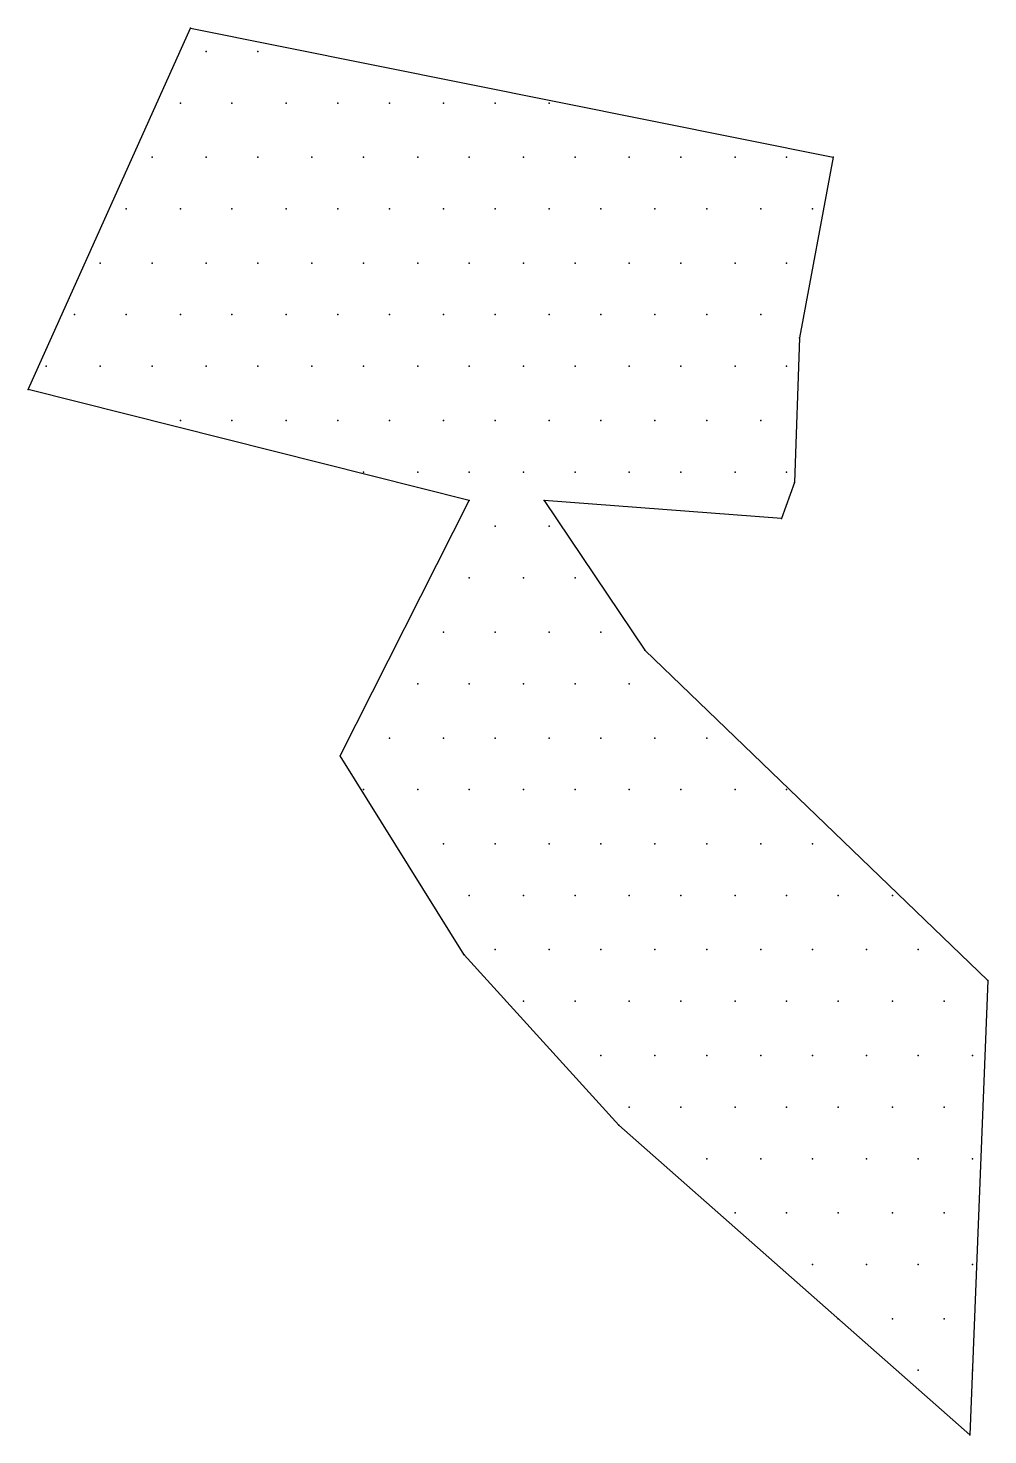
# Model space of a CAD drawing. Extents: x 199580 to 199930, y 645370 to 645670.
# Drawn here: x 199652.08 to 199652.865, y 645637.717 to 645638.868 of the extents above; entities that cross this region are included whole.
import ezdxf

# ---------------------------------------------------------------- set-up
doc = ezdxf.new("R2010")
doc.units = 0
doc.header["$LTSCALE"] = 0.2
doc.layers.add('KOTERET', color=1, linetype='Continuous')

msp = doc.modelspace()

# ---------------------------------------------------------------- linework, layer by layer
at = {"layer": 'KOTERET', "color": 2, "linetype": 'Continuous'}
for points in [[(199652.0796, 645638.572), (199652.2126, 645638.8675)], [(199652.2126, 645638.8675), (199652.7383, 645638.762)], [(199652.2253, 645638.8485), (199652.2253, 645638.8485)], [(199652.2675, 645638.8485), (199652.2675, 645638.8485)], [(199652.2042, 645638.8063), (199652.2042, 645638.8063)], [(199652.2464, 645638.8063), (199652.2464, 645638.8063)], [(199652.2907, 645638.8063), (199652.2907, 645638.8063)], [(199652.333, 645638.8063), (199652.333, 645638.8063)], [(199652.3752, 645638.8063), (199652.3752, 645638.8063)], [(199652.4195, 645638.8063), (199652.4195, 645638.8063)], [(199652.4618, 645638.8063), (199652.4618, 645638.8063)], [(199652.5061, 645638.8063), (199652.5061, 645638.8063)], [(199652.181, 645638.762), (199652.181, 645638.762)], [(199652.2253, 645638.762), (199652.2253, 645638.762)], [(199652.2675, 645638.762), (199652.2675, 645638.762)], [(199652.3119, 645638.762), (199652.3119, 645638.762)], [(199652.3541, 645638.762), (199652.3541, 645638.762)], [(199652.3984, 645638.762), (199652.3984, 645638.762)], [(199652.4406, 645638.762), (199652.4406, 645638.762)], [(199652.485, 645638.762), (199652.485, 645638.762)], [(199652.5272, 645638.762), (199652.5272, 645638.762)], [(199652.5715, 645638.762), (199652.5715, 645638.762)], [(199652.6138, 645638.762), (199652.6138, 645638.762)], [(199652.6581, 645638.762), (199652.6581, 645638.762)], [(199652.7003, 645638.762), (199652.7003, 645638.762)], [(199652.7383, 645638.762), (199652.7109, 645638.6142)], [(199652.1598, 645638.7197), (199652.1598, 645638.7197)], [(199652.2042, 645638.7197), (199652.2042, 645638.7197)], [(199652.2464, 645638.7197), (199652.2464, 645638.7197)], [(199652.2907, 645638.7197), (199652.2907, 645638.7197)], [(199652.333, 645638.7197), (199652.333, 645638.7197)], [(199652.3752, 645638.7197), (199652.3752, 645638.7197)], [(199652.4195, 645638.7197), (199652.4195, 645638.7197)], [(199652.4618, 645638.7197), (199652.4618, 645638.7197)], [(199652.5061, 645638.7197), (199652.5061, 645638.7197)], [(199652.5483, 645638.7197), (199652.5483, 645638.7197)], [(199652.5926, 645638.7197), (199652.5926, 645638.7197)], [(199652.6349, 645638.7197), (199652.6349, 645638.7197)], [(199652.6792, 645638.7197), (199652.6792, 645638.7197)], [(199652.7214, 645638.7197), (199652.7214, 645638.7197)], [(199652.1387, 645638.6754), (199652.1387, 645638.6754)], [(199652.181, 645638.6754), (199652.181, 645638.6754)], [(199652.2253, 645638.6754), (199652.2253, 645638.6754)], [(199652.2675, 645638.6754), (199652.2675, 645638.6754)], [(199652.3119, 645638.6754), (199652.3119, 645638.6754)], [(199652.3541, 645638.6754), (199652.3541, 645638.6754)], [(199652.3984, 645638.6754), (199652.3984, 645638.6754)], [(199652.4406, 645638.6754), (199652.4406, 645638.6754)], [(199652.485, 645638.6754), (199652.485, 645638.6754)], [(199652.5272, 645638.6754), (199652.5272, 645638.6754)], [(199652.5715, 645638.6754), (199652.5715, 645638.6754)], [(199652.6138, 645638.6754), (199652.6138, 645638.6754)], [(199652.6581, 645638.6754), (199652.6581, 645638.6754)], [(199652.7003, 645638.6754), (199652.7003, 645638.6754)], [(199652.1176, 645638.6332), (199652.1176, 645638.6332)], [(199652.1598, 645638.6332), (199652.1598, 645638.6332)], [(199652.2042, 645638.6332), (199652.2042, 645638.6332)], [(199652.2464, 645638.6332), (199652.2464, 645638.6332)], [(199652.2907, 645638.6332), (199652.2907, 645638.6332)], [(199652.333, 645638.6332), (199652.333, 645638.6332)], [(199652.3752, 645638.6332), (199652.3752, 645638.6332)], [(199652.4195, 645638.6332), (199652.4195, 645638.6332)], [(199652.4618, 645638.6332), (199652.4618, 645638.6332)], [(199652.5061, 645638.6332), (199652.5061, 645638.6332)], [(199652.5483, 645638.6332), (199652.5483, 645638.6332)], [(199652.5926, 645638.6332), (199652.5926, 645638.6332)], [(199652.6349, 645638.6332), (199652.6349, 645638.6332)], [(199652.6792, 645638.6332), (199652.6792, 645638.6332)], [(199652.7109, 645638.6142), (199652.7067, 645638.496)], [(199652.0944, 645638.591), (199652.0944, 645638.591)], [(199652.1387, 645638.591), (199652.1387, 645638.591)], [(199652.181, 645638.591), (199652.181, 645638.591)], [(199652.2253, 645638.591), (199652.2253, 645638.591)], [(199652.2675, 645638.591), (199652.2675, 645638.591)], [(199652.3119, 645638.591), (199652.3119, 645638.591)], [(199652.3541, 645638.591), (199652.3541, 645638.591)], [(199652.3984, 645638.591), (199652.3984, 645638.591)], [(199652.4406, 645638.591), (199652.4406, 645638.591)], [(199652.485, 645638.591), (199652.485, 645638.591)], [(199652.5272, 645638.591), (199652.5272, 645638.591)], [(199652.5715, 645638.591), (199652.5715, 645638.591)], [(199652.6138, 645638.591), (199652.6138, 645638.591)], [(199652.6581, 645638.591), (199652.6581, 645638.591)], [(199652.7003, 645638.591), (199652.7003, 645638.591)], [(199652.4406, 645638.4812), (199652.0796, 645638.572)], [(199652.2042, 645638.5466), (199652.2042, 645638.5466)], [(199652.2464, 645638.5466), (199652.2464, 645638.5466)], [(199652.2907, 645638.5466), (199652.2907, 645638.5466)], [(199652.333, 645638.5466), (199652.333, 645638.5466)], [(199652.3752, 645638.5466), (199652.3752, 645638.5466)], [(199652.4195, 645638.5466), (199652.4195, 645638.5466)], [(199652.4618, 645638.5466), (199652.4618, 645638.5466)], [(199652.5061, 645638.5466), (199652.5061, 645638.5466)], [(199652.5483, 645638.5466), (199652.5483, 645638.5466)], [(199652.5926, 645638.5466), (199652.5926, 645638.5466)], [(199652.6349, 645638.5466), (199652.6349, 645638.5466)], [(199652.6792, 645638.5466), (199652.6792, 645638.5466)], [(199652.3541, 645638.5044), (199652.3541, 645638.5044)], [(199652.3984, 645638.5044), (199652.3984, 645638.5044)], [(199652.4406, 645638.5044), (199652.4406, 645638.5044)], [(199652.485, 645638.5044), (199652.485, 645638.5044)], [(199652.5272, 645638.5044), (199652.5272, 645638.5044)], [(199652.5715, 645638.5044), (199652.5715, 645638.5044)], [(199652.6138, 645638.5044), (199652.6138, 645638.5044)], [(199652.6581, 645638.5044), (199652.6581, 645638.5044)], [(199652.7003, 645638.5044), (199652.7003, 645638.5044)], [(199652.7067, 645638.496), (199652.6961, 645638.4664)], [(199652.3351, 645638.2722), (199652.4406, 645638.4812)], [(199652.5019, 645638.4812), (199652.5842, 645638.3587)], [(199652.6961, 645638.4664), (199652.5019, 645638.4812)], [(199652.4618, 645638.4601), (199652.4618, 645638.4601)], [(199652.5061, 645638.4601), (199652.5061, 645638.4601)], [(199652.4406, 645638.4178), (199652.4406, 645638.4178)], [(199652.485, 645638.4178), (199652.485, 645638.4178)], [(199652.5272, 645638.4178), (199652.5272, 645638.4178)], [(199652.4195, 645638.3735), (199652.4195, 645638.3735)], [(199652.4618, 645638.3735), (199652.4618, 645638.3735)], [(199652.5061, 645638.3735), (199652.5061, 645638.3735)], [(199652.5483, 645638.3735), (199652.5483, 645638.3735)], [(199652.5842, 645638.3587), (199652.865, 645638.0885)], [(199652.3984, 645638.3313), (199652.3984, 645638.3313)], [(199652.4406, 645638.3313), (199652.4406, 645638.3313)], [(199652.485, 645638.3313), (199652.485, 645638.3313)], [(199652.5272, 645638.3313), (199652.5272, 645638.3313)], [(199652.5715, 645638.3313), (199652.5715, 645638.3313)], [(199652.3752, 645638.2869), (199652.3752, 645638.2869)], [(199652.4195, 645638.2869), (199652.4195, 645638.2869)], [(199652.4618, 645638.2869), (199652.4618, 645638.2869)], [(199652.5061, 645638.2869), (199652.5061, 645638.2869)], [(199652.5483, 645638.2869), (199652.5483, 645638.2869)], [(199652.5926, 645638.2869), (199652.5926, 645638.2869)], [(199652.6349, 645638.2869), (199652.6349, 645638.2869)], [(199652.4364, 645638.1096), (199652.3351, 645638.2722)], [(199652.3541, 645638.2447), (199652.3541, 645638.2447)], [(199652.3984, 645638.2447), (199652.3984, 645638.2447)], [(199652.4406, 645638.2447), (199652.4406, 645638.2447)], [(199652.485, 645638.2447), (199652.485, 645638.2447)], [(199652.5272, 645638.2447), (199652.5272, 645638.2447)], [(199652.5715, 645638.2447), (199652.5715, 645638.2447)], [(199652.6138, 645638.2447), (199652.6138, 645638.2447)], [(199652.6581, 645638.2447), (199652.6581, 645638.2447)], [(199652.7003, 645638.2447), (199652.7003, 645638.2447)], [(199652.4195, 645638.2004), (199652.4195, 645638.2004)], [(199652.4618, 645638.2004), (199652.4618, 645638.2004)], [(199652.5061, 645638.2004), (199652.5061, 645638.2004)], [(199652.5483, 645638.2004), (199652.5483, 645638.2004)], [(199652.5926, 645638.2004), (199652.5926, 645638.2004)], [(199652.6349, 645638.2004), (199652.6349, 645638.2004)], [(199652.6792, 645638.2004), (199652.6792, 645638.2004)], [(199652.7214, 645638.2004), (199652.7214, 645638.2004)], [(199652.4406, 645638.1582), (199652.4406, 645638.1582)], [(199652.485, 645638.1582), (199652.485, 645638.1582)], [(199652.5272, 645638.1582), (199652.5272, 645638.1582)], [(199652.5715, 645638.1582), (199652.5715, 645638.1582)], [(199652.6138, 645638.1582), (199652.6138, 645638.1582)], [(199652.6581, 645638.1582), (199652.6581, 645638.1582)], [(199652.7003, 645638.1582), (199652.7003, 645638.1582)], [(199652.7425, 645638.1582), (199652.7425, 645638.1582)], [(199652.7869, 645638.1582), (199652.7869, 645638.1582)], [(199652.5631, 645637.9703), (199652.4364, 645638.1096)], [(199652.4618, 645638.1138), (199652.4618, 645638.1138)], [(199652.5061, 645638.1138), (199652.5061, 645638.1138)], [(199652.5483, 645638.1138), (199652.5483, 645638.1138)], [(199652.5926, 645638.1138), (199652.5926, 645638.1138)], [(199652.6349, 645638.1138), (199652.6349, 645638.1138)], [(199652.6792, 645638.1138), (199652.6792, 645638.1138)], [(199652.7214, 645638.1138), (199652.7214, 645638.1138)], [(199652.7658, 645638.1138), (199652.7658, 645638.1138)], [(199652.808, 645638.1138), (199652.808, 645638.1138)], [(199652.865, 645638.0885), (199652.8502, 645637.7169)], [(199652.485, 645638.0716), (199652.485, 645638.0716)], [(199652.5272, 645638.0716), (199652.5272, 645638.0716)], [(199652.5715, 645638.0716), (199652.5715, 645638.0716)], [(199652.6138, 645638.0716), (199652.6138, 645638.0716)], [(199652.6581, 645638.0716), (199652.6581, 645638.0716)], [(199652.7003, 645638.0716), (199652.7003, 645638.0716)], [(199652.7425, 645638.0716), (199652.7425, 645638.0716)], [(199652.7869, 645638.0716), (199652.7869, 645638.0716)], [(199652.8291, 645638.0716), (199652.8291, 645638.0716)], [(199652.5483, 645638.0273), (199652.5483, 645638.0273)], [(199652.5926, 645638.0273), (199652.5926, 645638.0273)], [(199652.6349, 645638.0273), (199652.6349, 645638.0273)], [(199652.6792, 645638.0273), (199652.6792, 645638.0273)], [(199652.7214, 645638.0273), (199652.7214, 645638.0273)], [(199652.7658, 645638.0273), (199652.7658, 645638.0273)], [(199652.808, 645638.0273), (199652.808, 645638.0273)], [(199652.8523, 645638.0273), (199652.8523, 645638.0273)], [(199652.5715, 645637.985), (199652.5715, 645637.985)], [(199652.6138, 645637.985), (199652.6138, 645637.985)], [(199652.6581, 645637.985), (199652.6581, 645637.985)], [(199652.7003, 645637.985), (199652.7003, 645637.985)], [(199652.7425, 645637.985), (199652.7425, 645637.985)], [(199652.7869, 645637.985), (199652.7869, 645637.985)], [(199652.8291, 645637.985), (199652.8291, 645637.985)], [(199652.8502, 645637.7169), (199652.5631, 645637.9703)], [(199652.6349, 645637.9428), (199652.6349, 645637.9428)], [(199652.6792, 645637.9428), (199652.6792, 645637.9428)], [(199652.7214, 645637.9428), (199652.7214, 645637.9428)], [(199652.7658, 645637.9428), (199652.7658, 645637.9428)], [(199652.808, 645637.9428), (199652.808, 645637.9428)], [(199652.8523, 645637.9428), (199652.8523, 645637.9428)], [(199652.6581, 645637.8985), (199652.6581, 645637.8985)], [(199652.7003, 645637.8985), (199652.7003, 645637.8985)], [(199652.7425, 645637.8985), (199652.7425, 645637.8985)], [(199652.7869, 645637.8985), (199652.7869, 645637.8985)], [(199652.8291, 645637.8985), (199652.8291, 645637.8985)], [(199652.7214, 645637.8562), (199652.7214, 645637.8562)], [(199652.7658, 645637.8562), (199652.7658, 645637.8562)], [(199652.808, 645637.8562), (199652.808, 645637.8562)], [(199652.8523, 645637.8562), (199652.8523, 645637.8562)], [(199652.7425, 645637.8119), (199652.7425, 645637.8119)], [(199652.7869, 645637.8119), (199652.7869, 645637.8119)], [(199652.8291, 645637.8119), (199652.8291, 645637.8119)], [(199652.808, 645637.7697), (199652.808, 645637.7697)], [(199652.8523, 645637.7697), (199652.8523, 645637.7697)]]:
    msp.add_lwpolyline(points, dxfattribs=at)
at = {"layer": 'KOTERET', "color": 1}
for p in [(199652.2126, 645638.8675), (199652.2126, 645638.8675), (199652.2253, 645638.8485), (199652.2253, 645638.8485), (199652.2675, 645638.8485), (199652.2675, 645638.8485), (199652.2042, 645638.8063), (199652.2042, 645638.8063), (199652.2464, 645638.8063), (199652.2464, 645638.8063), (199652.2907, 645638.8063), (199652.2907, 645638.8063), (199652.333, 645638.8063), (199652.333, 645638.8063), (199652.3752, 645638.8063), (199652.3752, 645638.8063), (199652.4195, 645638.8063), (199652.4195, 645638.8063), (199652.4618, 645638.8063), (199652.4618, 645638.8063), (199652.5061, 645638.8063), (199652.5061, 645638.8063), (199652.181, 645638.762), (199652.181, 645638.762), (199652.2253, 645638.762), (199652.2253, 645638.762), (199652.2675, 645638.762), (199652.2675, 645638.762), (199652.3119, 645638.762), (199652.3119, 645638.762), (199652.3541, 645638.762), (199652.3541, 645638.762), (199652.3984, 645638.762), (199652.3984, 645638.762), (199652.4406, 645638.762), (199652.4406, 645638.762), (199652.485, 645638.762), (199652.485, 645638.762), (199652.5272, 645638.762), (199652.5272, 645638.762), (199652.5715, 645638.762), (199652.5715, 645638.762), (199652.6138, 645638.762), (199652.6138, 645638.762), (199652.6581, 645638.762), (199652.6581, 645638.762), (199652.7003, 645638.762), (199652.7003, 645638.762), (199652.7383, 645638.762), (199652.7383, 645638.762), (199652.1598, 645638.7197), (199652.1598, 645638.7197), (199652.2042, 645638.7197), (199652.2042, 645638.7197), (199652.2464, 645638.7197), (199652.2464, 645638.7197), (199652.2907, 645638.7197), (199652.2907, 645638.7197), (199652.333, 645638.7197), (199652.333, 645638.7197), (199652.3752, 645638.7197), (199652.3752, 645638.7197), (199652.4195, 645638.7197), (199652.4195, 645638.7197), (199652.4618, 645638.7197), (199652.4618, 645638.7197), (199652.5061, 645638.7197), (199652.5061, 645638.7197), (199652.5483, 645638.7197), (199652.5483, 645638.7197), (199652.5926, 645638.7197), (199652.5926, 645638.7197), (199652.6349, 645638.7197), (199652.6349, 645638.7197), (199652.6792, 645638.7197), (199652.6792, 645638.7197), (199652.7214, 645638.7197), (199652.7214, 645638.7197), (199652.1387, 645638.6754), (199652.1387, 645638.6754), (199652.181, 645638.6754), (199652.181, 645638.6754), (199652.2253, 645638.6754), (199652.2253, 645638.6754), (199652.2675, 645638.6754), (199652.2675, 645638.6754), (199652.3119, 645638.6754), (199652.3119, 645638.6754), (199652.3541, 645638.6754), (199652.3541, 645638.6754), (199652.3984, 645638.6754), (199652.3984, 645638.6754), (199652.4406, 645638.6754), (199652.4406, 645638.6754), (199652.485, 645638.6754), (199652.485, 645638.6754), (199652.5272, 645638.6754), (199652.5272, 645638.6754), (199652.5715, 645638.6754), (199652.5715, 645638.6754), (199652.6138, 645638.6754), (199652.6138, 645638.6754), (199652.6581, 645638.6754), (199652.6581, 645638.6754), (199652.7003, 645638.6754), (199652.7003, 645638.6754), (199652.1176, 645638.6332), (199652.1176, 645638.6332), (199652.1598, 645638.6332), (199652.1598, 645638.6332), (199652.2042, 645638.6332), (199652.2042, 645638.6332), (199652.2464, 645638.6332), (199652.2464, 645638.6332), (199652.2907, 645638.6332), (199652.2907, 645638.6332), (199652.333, 645638.6332), (199652.333, 645638.6332), (199652.3752, 645638.6332), (199652.3752, 645638.6332), (199652.4195, 645638.6332), (199652.4195, 645638.6332), (199652.4618, 645638.6332), (199652.4618, 645638.6332), (199652.5061, 645638.6332), (199652.5061, 645638.6332), (199652.5483, 645638.6332), (199652.5483, 645638.6332), (199652.5926, 645638.6332), (199652.5926, 645638.6332), (199652.6349, 645638.6332), (199652.6349, 645638.6332), (199652.6792, 645638.6332), (199652.6792, 645638.6332), (199652.7109, 645638.6142), (199652.7109, 645638.6142), (199652.0944, 645638.591), (199652.0944, 645638.591), (199652.1387, 645638.591), (199652.1387, 645638.591), (199652.181, 645638.591), (199652.181, 645638.591), (199652.2253, 645638.591), (199652.2253, 645638.591), (199652.2675, 645638.591), (199652.2675, 645638.591), (199652.3119, 645638.591), (199652.3119, 645638.591), (199652.3541, 645638.591), (199652.3541, 645638.591), (199652.3984, 645638.591), (199652.3984, 645638.591), (199652.4406, 645638.591), (199652.4406, 645638.591), (199652.485, 645638.591), (199652.485, 645638.591), (199652.5272, 645638.591), (199652.5272, 645638.591), (199652.5715, 645638.591), (199652.5715, 645638.591), (199652.6138, 645638.591), (199652.6138, 645638.591), (199652.6581, 645638.591), (199652.6581, 645638.591), (199652.7003, 645638.591), (199652.7003, 645638.591), (199652.0796, 645638.572), (199652.0796, 645638.572), (199652.2042, 645638.5466), (199652.2042, 645638.5466), (199652.2464, 645638.5466), (199652.2464, 645638.5466), (199652.2907, 645638.5466), (199652.2907, 645638.5466), (199652.333, 645638.5466), (199652.333, 645638.5466), (199652.3752, 645638.5466), (199652.3752, 645638.5466), (199652.4195, 645638.5466), (199652.4195, 645638.5466), (199652.4618, 645638.5466), (199652.4618, 645638.5466), (199652.5061, 645638.5466), (199652.5061, 645638.5466), (199652.5483, 645638.5466), (199652.5483, 645638.5466), (199652.5926, 645638.5466), (199652.5926, 645638.5466), (199652.6349, 645638.5466), (199652.6349, 645638.5466), (199652.6792, 645638.5466), (199652.6792, 645638.5466), (199652.3541, 645638.5044), (199652.3541, 645638.5044), (199652.3984, 645638.5044), (199652.3984, 645638.5044), (199652.4406, 645638.5044), (199652.4406, 645638.5044), (199652.485, 645638.5044), (199652.485, 645638.5044), (199652.5272, 645638.5044), (199652.5272, 645638.5044), (199652.5715, 645638.5044), (199652.5715, 645638.5044), (199652.6138, 645638.5044), (199652.6138, 645638.5044), (199652.6581, 645638.5044), (199652.6581, 645638.5044), (199652.7003, 645638.5044), (199652.7003, 645638.5044), (199652.7067, 645638.496), (199652.7067, 645638.496), (199652.4406, 645638.4812), (199652.4406, 645638.4812), (199652.5019, 645638.4812), (199652.5019, 645638.4812), (199652.6961, 645638.4664), (199652.6961, 645638.4664), (199652.4618, 645638.4601), (199652.4618, 645638.4601), (199652.5061, 645638.4601), (199652.5061, 645638.4601), (199652.4406, 645638.4178), (199652.4406, 645638.4178), (199652.485, 645638.4178), (199652.485, 645638.4178), (199652.5272, 645638.4178), (199652.5272, 645638.4178), (199652.4195, 645638.3735), (199652.4195, 645638.3735), (199652.4618, 645638.3735), (199652.4618, 645638.3735), (199652.5061, 645638.3735), (199652.5061, 645638.3735), (199652.5483, 645638.3735), (199652.5483, 645638.3735), (199652.5842, 645638.3587), (199652.5842, 645638.3587), (199652.3984, 645638.3313), (199652.3984, 645638.3313), (199652.4406, 645638.3313), (199652.4406, 645638.3313), (199652.485, 645638.3313), (199652.485, 645638.3313), (199652.5272, 645638.3313), (199652.5272, 645638.3313), (199652.5715, 645638.3313), (199652.5715, 645638.3313), (199652.3752, 645638.2869), (199652.3752, 645638.2869), (199652.4195, 645638.2869), (199652.4195, 645638.2869), (199652.4618, 645638.2869), (199652.4618, 645638.2869), (199652.5061, 645638.2869), (199652.5061, 645638.2869), (199652.5483, 645638.2869), (199652.5483, 645638.2869), (199652.5926, 645638.2869), (199652.5926, 645638.2869), (199652.6349, 645638.2869), (199652.6349, 645638.2869), (199652.3351, 645638.2722), (199652.3351, 645638.2722), (199652.3541, 645638.2447), (199652.3541, 645638.2447), (199652.3984, 645638.2447), (199652.3984, 645638.2447), (199652.4406, 645638.2447), (199652.4406, 645638.2447), (199652.485, 645638.2447), (199652.485, 645638.2447), (199652.5272, 645638.2447), (199652.5272, 645638.2447), (199652.5715, 645638.2447), (199652.5715, 645638.2447), (199652.6138, 645638.2447), (199652.6138, 645638.2447), (199652.6581, 645638.2447), (199652.6581, 645638.2447), (199652.7003, 645638.2447), (199652.7003, 645638.2447), (199652.4195, 645638.2004), (199652.4195, 645638.2004), (199652.4618, 645638.2004), (199652.4618, 645638.2004), (199652.5061, 645638.2004), (199652.5061, 645638.2004), (199652.5483, 645638.2004), (199652.5483, 645638.2004), (199652.5926, 645638.2004), (199652.5926, 645638.2004), (199652.6349, 645638.2004), (199652.6349, 645638.2004), (199652.6792, 645638.2004), (199652.6792, 645638.2004), (199652.7214, 645638.2004), (199652.7214, 645638.2004), (199652.4406, 645638.1582), (199652.4406, 645638.1582), (199652.485, 645638.1582), (199652.485, 645638.1582), (199652.5272, 645638.1582), (199652.5272, 645638.1582), (199652.5715, 645638.1582), (199652.5715, 645638.1582), (199652.6138, 645638.1582), (199652.6138, 645638.1582), (199652.6581, 645638.1582), (199652.6581, 645638.1582), (199652.7003, 645638.1582), (199652.7003, 645638.1582), (199652.7425, 645638.1582), (199652.7425, 645638.1582), (199652.7869, 645638.1582), (199652.7869, 645638.1582), (199652.4364, 645638.1096), (199652.4364, 645638.1096), (199652.4618, 645638.1138), (199652.4618, 645638.1138), (199652.5061, 645638.1138), (199652.5061, 645638.1138), (199652.5483, 645638.1138), (199652.5483, 645638.1138), (199652.5926, 645638.1138), (199652.5926, 645638.1138), (199652.6349, 645638.1138), (199652.6349, 645638.1138), (199652.6792, 645638.1138), (199652.6792, 645638.1138), (199652.7214, 645638.1138), (199652.7214, 645638.1138), (199652.7658, 645638.1138), (199652.7658, 645638.1138), (199652.808, 645638.1138), (199652.808, 645638.1138), (199652.865, 645638.0885), (199652.865, 645638.0885), (199652.485, 645638.0716), (199652.485, 645638.0716), (199652.5272, 645638.0716), (199652.5272, 645638.0716), (199652.5715, 645638.0716), (199652.5715, 645638.0716), (199652.6138, 645638.0716), (199652.6138, 645638.0716), (199652.6581, 645638.0716), (199652.6581, 645638.0716), (199652.7003, 645638.0716), (199652.7003, 645638.0716), (199652.7425, 645638.0716), (199652.7425, 645638.0716), (199652.7869, 645638.0716), (199652.7869, 645638.0716), (199652.8291, 645638.0716), (199652.8291, 645638.0716), (199652.5483, 645638.0273), (199652.5483, 645638.0273), (199652.5926, 645638.0273), (199652.5926, 645638.0273), (199652.6349, 645638.0273), (199652.6349, 645638.0273), (199652.6792, 645638.0273), (199652.6792, 645638.0273), (199652.7214, 645638.0273), (199652.7214, 645638.0273), (199652.7658, 645638.0273), (199652.7658, 645638.0273), (199652.808, 645638.0273), (199652.808, 645638.0273), (199652.8523, 645638.0273), (199652.8523, 645638.0273), (199652.5715, 645637.985), (199652.5715, 645637.985), (199652.6138, 645637.985), (199652.6138, 645637.985), (199652.6581, 645637.985), (199652.6581, 645637.985), (199652.7003, 645637.985), (199652.7003, 645637.985), (199652.7425, 645637.985), (199652.7425, 645637.985), (199652.7869, 645637.985), (199652.7869, 645637.985), (199652.8291, 645637.985), (199652.8291, 645637.985), (199652.5631, 645637.9703), (199652.5631, 645637.9703), (199652.6349, 645637.9428), (199652.6349, 645637.9428), (199652.6792, 645637.9428), (199652.6792, 645637.9428), (199652.7214, 645637.9428), (199652.7214, 645637.9428), (199652.7658, 645637.9428), (199652.7658, 645637.9428), (199652.808, 645637.9428), (199652.808, 645637.9428), (199652.8523, 645637.9428), (199652.8523, 645637.9428), (199652.6581, 645637.8985), (199652.6581, 645637.8985), (199652.7003, 645637.8985), (199652.7003, 645637.8985), (199652.7425, 645637.8985), (199652.7425, 645637.8985), (199652.7869, 645637.8985), (199652.7869, 645637.8985), (199652.8291, 645637.8985), (199652.8291, 645637.8985), (199652.7214, 645637.8562), (199652.7214, 645637.8562), (199652.7658, 645637.8562), (199652.7658, 645637.8562), (199652.808, 645637.8562), (199652.808, 645637.8562), (199652.8523, 645637.8562), (199652.8523, 645637.8562), (199652.7425, 645637.8119), (199652.7425, 645637.8119), (199652.7869, 645637.8119), (199652.7869, 645637.8119), (199652.8291, 645637.8119), (199652.8291, 645637.8119), (199652.808, 645637.7697), (199652.808, 645637.7697), (199652.8523, 645637.7697), (199652.8523, 645637.7697), (199652.8502, 645637.7169), (199652.8502, 645637.7169)]:
    msp.add_point(p, dxfattribs=at)

doc.saveas('drawing.dxf')
